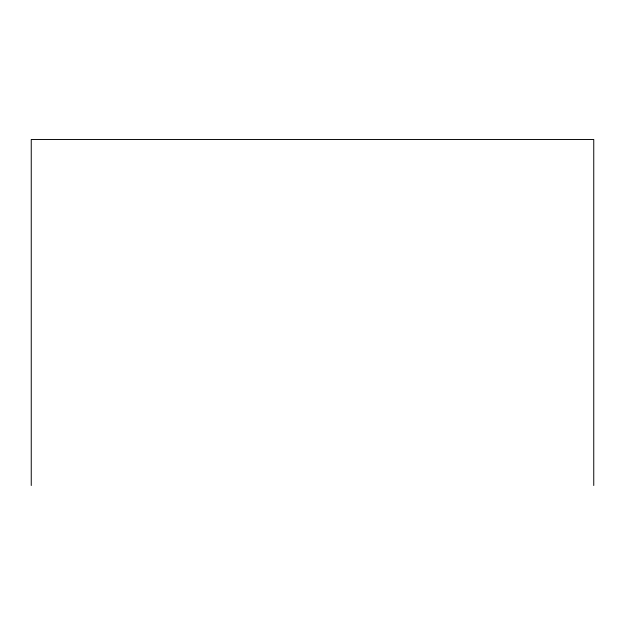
<?xml version="1.0" encoding="UTF-8"?>
<svg xmlns="http://www.w3.org/2000/svg" width="625" height="625" viewBox="0 0 625 625"><rect width="100%" height="100%" fill="white"/><g stroke="black" fill="none" stroke-linecap="round" stroke-linejoin="round"><path stroke-width="0.94" d="M593.75 485.523L593.75 139.477L31.25 139.477L31.25 485.523"/></g></svg>
